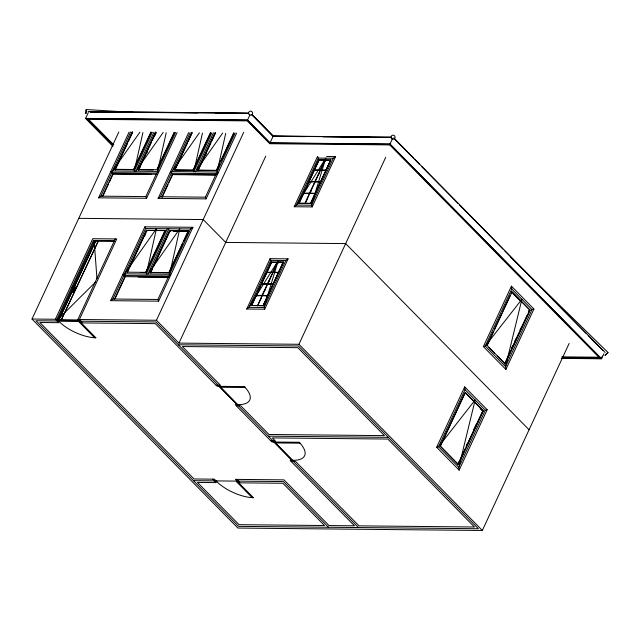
<?xml version="1.0" encoding="UTF-8"?>
<svg xmlns="http://www.w3.org/2000/svg" width="640" height="640" viewBox="0 0 640 640"><rect width="100%" height="100%" fill="white"/><g stroke="black" fill="none" stroke-linecap="round" stroke-linejoin="round"><path stroke-width="0.96" d="M608 352.496L605.112 355.32L608 352.496L510.904 257.592M72.936 291.168L73.544 291.008A1.128 0.696 -44.6 0 1 73.256 291.64L72.592 292.064L72.32 291.632A1.128 0.696 -44.6 0 1 72.616 291L73.4 290.6L73.792 291.256A1.128 0.696 -44.6 0 1 73.504 291.896L72.84 292.312L72.568 291.88A1.128 0.696 -44.6 0 1 72.864 291.248C73.192 290.368 73.432 292.136 73.152 291.288M142.912 132.536L134.24 171.192L152.328 132.224M166.2 132.768L157.528 171.424L157.888 172.272L158.64 172.28M202.44 133.12L193.768 171.784L211.856 132.808M225.728 133.352L217.056 172.008L217.416 172.856L218.168 172.864M312.184 206.92L311.464 205.224L325.784 158.16L296.472 205.08L294.192 206.744L312.184 206.92L335.56 156.568L326.56 156.48M112.96 146.192L85.6 118.416L88.328 112.544M112.832 144.912L87.592 119.296L87.904 118.624L113.84 144.952M569.144 343.456L482.336 530.472L237.92 528.056L32 319.032L118.808 132.024M177.08 132.552L146.56 198.288L98.584 197.816L129.096 132.08M98.584 197.816L100.856 196.152L111.768 172.656L111.408 171.808L110.656 171.8M130.632 132.008L112.544 170.976L111.408 171.808M115.496 170L114.824 169.312L132.224 131.824M102.4 196.392L112.888 173.8L156.784 174.232M132.456 132.048L115.048 169.544L133.744 169.728L151.144 132.232M103.048 195.72L108.504 183.968M109.344 182.16L113.112 174.024L151.024 174.4M115.272 169.776L119.416 160.848M120.248 159.056L127.704 142.992M128.536 141.208L132.68 132.28M32 319.032L56.864 319.28L93.48 240.4L114.472 240.608M73.624 287.768L74.352 288.952L72.176 287.416L75.376 287.144L75.632 288.088L73.48 288.072L75.776 287.792M57.768 319.8L94.224 241.256L98.216 241.408L61.272 319.944L57.768 319.8L58.664 320.712L79.36 320.912M58.896 319.808L95.52 241.264M73.688 288.952L74.496 288.656M59.008 319.92L95.632 241.384M73.064 291.888L73.112 291.472M73.136 291.168L72.712 291.68M75.632 288.088L75.376 287.144M61.272 319.944L98.104 241.288L114.92 241.456M114.824 169.312L133.52 169.496L150.92 132.008M153.928 132.24L135.832 171.208L163.16 132.456M140.032 167.552L138.792 170.232L138.112 169.544L155.52 132.048M155.744 132.28L138.336 169.776L153.096 169.92M138.56 170L143.12 160.184M143.952 158.4L151.408 142.328M152.24 140.544L155.968 132.504M146.664 153.272L147.488 151.48M154.952 135.416L156.192 132.736M81.608 321.784L78.904 321.76L94.664 337.752L95.864 337.76L77.856 319.488L115.248 238.928M174.216 132.232L156.808 169.728L138.112 169.544M157.448 169.064L160.352 162.816M161.176 161.032L174.44 132.464M146.56 198.288L145.84 196.6L156.752 173.104L157.888 172.272M175.616 132.456L157.528 171.424L112.544 170.976L139.872 132.232M110.632 300.68L144.912 226.832L192.896 227.304L158.616 301.152L110.632 300.68L112.912 299.016L123.824 275.52L123.456 274.672L122.712 274.664M236.608 133.136L206.096 198.88L158.112 198.408L188.624 132.664M123.456 274.672L124.6 273.84L145.632 228.528L144.912 226.832M158.112 198.408L160.392 196.744L171.296 173.248L170.936 172.4L170.184 172.392M190.16 132.592L172.072 171.568L170.936 172.4M165.048 230.408L146.352 230.224L126.88 272.176L145.576 272.36L165.048 230.408L165.72 231.088M191.76 132.408L174.352 169.904L193.048 170.088L193.72 170.776M114.456 299.256L124.944 276.664L168.832 277.096M161.936 196.976L172.424 174.384L216.312 174.816M127.104 272.408L146.576 230.448L165.272 230.632L145.8 272.592L140.88 272.544M174.576 170.128L191.984 132.64M115.104 298.576L125.168 276.888L123.824 275.52L168.808 275.96L170.696 275.136M162.16 197.208L168.032 184.552M168.872 182.752L172.648 174.616L171.296 173.248L216.28 173.688L217.416 172.856M127.744 271.744L128.984 269.064M129.816 267.28L146.8 230.68M175.216 169.464L178.944 161.432M179.776 159.648L187.232 143.576M188.064 141.792L192.208 132.864M144.544 236.264L145.784 233.584M193.048 170.088L210.448 132.592M210.68 132.824L193.272 170.312L175.56 170.144M167.328 228.744L146.296 274.056L156.48 228.632L124.6 273.84L125.272 274.528M168.928 228.76L147.888 274.072L179.768 228.864L169.584 274.288L169.944 275.136M213.456 132.824L195.368 171.792L222.688 133.048M150.168 272.408L169.648 230.448L188.336 230.632L168.864 272.592L150.168 272.408L150.84 273.096M198.32 170.816L197.64 170.136L215.048 132.64M215.272 132.864L197.872 170.36L216.56 170.544M151.032 271.976L152.688 268.4M153.52 266.616L170.096 230.904M198.504 169.696L202.648 160.768M203.48 158.984L210.936 142.912M211.768 141.128L215.496 133.096M156.232 261.488L157.056 259.704M205.36 155.64L206.608 152.96M233.744 132.824L216.336 170.32L197.64 170.136M169.504 271.928L182.76 243.36M183.592 241.576L188.568 230.864L169.872 230.68L150.392 272.64L169.088 272.824M216.976 169.656L219.88 163.4M220.704 161.616L233.968 133.048M158.616 301.152L157.896 299.464L168.808 275.96M192.896 227.304L190.616 228.968L169.584 274.288L124.6 273.84M206.096 198.88L205.376 197.184L216.28 173.688M235.152 133.04L217.056 172.008L172.072 171.568L199.4 132.816M85.6 118.416L247.544 120.016L249.88 114.984M77.856 319.488L156.456 320.264L243.68 132.352M247.544 120.016L270.048 142.864L273.168 136.144L391.128 137.312M156.456 320.264L178.96 343.104L265.768 156.096M246.72 309.016L270.088 258.672L288.08 258.848L264.712 309.192L246.72 309.016L249 307.352L278.304 260.432L263.992 307.504L264.712 309.192M294.192 206.744L317.568 156.392L318.288 158.088L296.472 205.08L311.464 205.224L312.144 205.912M270.088 258.672L270.808 260.36L249 307.352L263.992 307.504L285.808 260.512L288.08 258.848M251.264 305.64L271.384 261.864L283.512 262.12L279.512 262.08M298.736 203.368L318.856 159.592L330.992 159.848M251.68 304.752L256.64 294.064M257.464 292.28L259.944 286.936M262.008 282.488L266.56 272.688M267.384 270.912L268.208 269.128M270.28 264.672L271.384 261.864M299.152 202.472L305.352 189.112M307.416 184.664L314.856 168.632M315.688 166.856L318.168 161.512M299.16 203.184L319.104 160.224L330.496 160.336L310.552 203.296L298.6 203.224M262.024 295.904L257.456 305.744M256.632 295.52L261.952 295.344L267.4 284.328M267.176 284.096L261.624 284.04L267.328 283.76L272.792 272.704M267.4 272.312L272.728 272.136L277.176 262.552L277.696 262.784M309.496 193.632L304.928 203.472M304.104 193.24L309.432 193.064L314.872 182.048M309.48 181.664L314.808 181.488L320.272 170.424M314.88 170.032L320.2 169.864L324.648 160.28L325.328 160.96M267.872 295.968L262.096 295.68L257.752 305.752M262.48 295.576L267.472 284.104L273.248 284.384M267.856 283.992L272.872 272.48L278.64 272.76M273.248 272.368L277.472 262.56L278.152 263.24M315.344 193.688L309.576 193.408L305.232 203.472M311.16 190.704L309.952 193.296L314.952 181.824L320.72 182.112M315.328 181.72L320.344 170.2L326.12 170.48M320.728 170.096L324.952 160.28L325.624 160.968M260.664 299.488L261.496 297.696M264.488 291.248L265.688 288.656M269.064 281.392L269.872 279.656M306.064 201.688L306.888 199.896M314.368 183.784L314.952 181.824M318.552 174.768L319.76 172.168M322.744 165.736L323.56 163.992M251.128 305.504L263.12 305.624L283.024 262.608L271.624 262.496L251.68 305.464L263.256 305.76L272.768 285.28M263.12 305.624L283.376 261.984M330.856 159.712L310.736 203.48L330.576 160.736M273.592 283.496L283.104 263.016M311.464 205.224L333.28 158.232L335.56 156.568M270.048 142.864L390.008 144.04L392.736 138.168M87.592 119.296L247.256 120.872L269.768 143.72L389.72 144.904L390.032 144.232M178.96 343.104L298.92 344.288L385.728 157.28M436.632 447.296L464.68 386.88L487.184 409.72L459.136 470.136L436.632 447.296L438.536 446.76L475.152 399.976L458.792 467.32L459.136 470.136M483.376 346.6L511.424 286.176L533.928 309.024L505.88 369.44L483.376 346.6L485.28 346.064L521.896 299.28L505.536 366.624L505.88 369.44M464.68 386.88L465.024 389.696L438.536 446.76L458.792 467.32L485.28 410.256L487.184 409.72M511.424 286.176L511.768 289L485.28 346.064L505.536 366.624L532.024 309.56L533.928 309.024M464.656 393.408L440.144 446.224L458.144 464.496L483.08 410.792L465.072 392.512M486.888 345.52L493.536 331.2M494.368 329.408L501.84 313.296M502.672 311.512L510.152 295.4M510.984 293.608L511.816 291.816L529.816 310.088L504.888 363.8L497.272 356.064M486.288 345.512L487.184 345.528L512.112 291.816L530.12 310.096L505.192 363.8L504.288 363.792M457.96 463.592L458.792 461.808M466.272 445.696L467.104 443.904M473.752 429.584L476.248 424.208M511.768 347.68L512.6 345.888M514.68 341.416L515.92 338.728M520.08 329.776L520.912 327.984M528.392 311.872L529.216 310.088L530.12 310.096M457.848 464.496L465.328 448.384M466.16 446.592L482.776 410.784L480.008 407.976M504.592 363.792L510.824 350.368M511.656 348.576L519.136 332.464M519.96 330.672L527.44 314.568M528.272 312.776L529.52 310.088M483.376 410.792L458.448 464.496L440.44 446.224L465.376 392.52L483.376 410.792L482.48 410.784L480.4 408.672M561.216 358.2L601.136 358.592L602.304 356.08M561.568 358.384L601.56 358.776L603.896 353.744M57.376 319.96L95.672 281.952M74.544 288.368L74.944 288.776A1.128 0.696 -44.6 0 1 74.656 289.416L73.992 289.832L73.72 289.4A1.128 0.696 -44.6 0 1 73.896 288.944M86.2 109.528L85.904 113.552L86.2 109.528L131.848 112.32M88.048 111.56L248.6 113.144M89.712 111.712L248.664 113.28M90.136 111.896L132.992 112.32M150.928 112.496L197.776 112.96M215.72 113.136L248.608 113.464M391.056 137.176L273.104 136.008L251.96 114.552M305.096 136.64L273.104 136.328L251.968 114.864M323.088 136.824L370.072 137.28M387.064 137.448L391.064 137.488M318.288 158.088L333.28 158.232M324.992 159.784L318.856 159.592M320.504 169.864L326.272 170.152M320.048 170.2L314.72 170.368M156.752 173.104L111.768 172.656L113.456 174.368M173.64 174.624L215.536 175.04M315.104 181.488L320.88 181.776M314.648 181.824L309.328 182M309.728 193.072L315.504 193.352M309.272 193.4L303.952 193.576M100.856 196.152L145.84 196.6M160.392 196.744L205.376 197.184M299.736 203.376L310.736 203.48M78.744 218.336L203.2 219.56L225.704 242.408L345.664 243.592L529.08 429.768M145.632 228.528L190.616 228.968M174.032 230.944L188.792 231.088M173.272 231.168L188.032 231.312M270.808 260.36L285.808 260.512M273.024 272.144L278.8 272.424M272.568 272.472L267.248 272.648M138.136 277.016L169.064 277.32M267.632 283.768L273.4 284.048M72.176 287.416L75.232 287.44M262.256 295.344L268.024 295.632M261.8 295.68L256.472 295.856M112.912 299.016L157.896 299.464M61.16 319.832L78.456 320M58.216 320.256L78.912 320.456M57.616 321.552L59.112 321.56A28.424 11.696 24.9 0 0 95.864 337.76M178.4 344.8L298.36 345.984L478.4 528.736L238.488 526.368L35.936 320.768L155.896 321.952L358.44 527.552M561.928 356.856L598.872 357.216M562.616 357.536L599.56 357.904L389.72 144.904M219.168 385.216L221.2 387.272L245.184 387.512L244.288 386.592L217.296 386.328L216.168 385.184M239.424 405.776L238.304 404.632L235.304 404.6L236.424 405.744M268.424 436.176L388.384 437.36M274.024 440.896L276.048 442.952L300.04 443.184L299.136 442.272L272.144 442.008L271.024 440.864M294.272 461.456L293.152 460.312L290.152 460.28L291.28 461.424M193.472 480.68L283.44 481.568L328.456 527.256M215.128 481.432L216.632 481.448A28.424 11.696 24.9 0 0 253.376 497.648L252.176 497.64L236.424 481.648L239.12 481.672M90.024 111.784L98.952 112.328M591.568 339.256L596.56 344.136M393.76 137.904L605.16 352.488M394.464 138.928L413.344 158.096M414.744 159.512L419.64 164.488M421.736 166.616L458.096 203.528M459.496 204.944L502.856 248.952M504.952 251.088L541.32 288M542.712 289.416L547.608 294.384M549.008 295.808L586.072 333.424M588.168 335.552L602.856 350.464M390.008 144.04L601.56 358.776M601.136 358.592L389.952 144.224L269.992 143.04L247.488 120.2L86.016 118.6L112.656 145.64M511.768 289L532.024 309.56M511.512 291.816L520.52 300.952M513.296 293.92L518.832 299.544M487.184 345.528L505.192 363.8M488.96 347.632L494.504 353.256M252.024 114.688L273.168 136.144M465.024 389.696L485.28 410.256M133.52 169.496L134.192 170.184M298.92 344.288L482.336 530.472M169.648 230.448L170.32 231.136M146.352 230.224L147.032 230.904M168.864 272.592L169.536 273.28M93.48 240.4L94.608 241.544M94.224 241.256L94.68 241.712M219.696 386.352L237.704 404.624M274.544 442.032L292.552 460.304M219.096 386.344L237.104 404.624M273.944 442.024L291.952 460.296M73.48 288.072L74.352 288.952M72.312 287.112L73.824 288.648M236.872 479.384L240.272 482.84L282.88 483.256L324.52 525.52L239.048 524.68L197.408 482.416L216.28 482.6L212.88 479.152M253.376 497.648L235.368 479.376L284.008 479.872L329.016 525.56L354.504 525.816L291.064 461.424L295.568 461.464L359.008 525.856L474.464 527L387.816 439.048L272.36 437.912L275.312 440.904L270.816 440.864L236.216 405.744L240.712 405.792L268.984 434.48L384.44 435.624L297.8 347.672L182.336 346.536L220.464 385.232L215.96 385.184L155.336 323.64L82.728 322.928L79.36 319.504L116.752 238.944L92.76 238.704L55.368 319.264L58.744 322.688L39.872 322.504L194.032 478.984L214.376 479.168L216.632 481.448M56.864 319.28L59.112 321.56M94.16 240.704L96.944 278.552M299.136 442.272A32.48 13.368 24.9 0 1 293.152 460.312M244.288 386.592A32.48 13.368 24.9 0 1 238.304 404.632M73.472 289.152L73.744 289.584L74.408 289.16A1.128 0.696 -44.6 0 0 74.696 288.528L74.432 288.096L73.768 288.52A1.128 0.696 -44.6 0 0 73.472 289.152M391.784 138.776A2.032 2.024 0 0 0 395.064 137.504A2.032 2.024 0 0 0 392.328 135.304A2.032 2.024 0 0 0 391.784 138.776M249.32 114.744A2.032 2.024 0 0 0 252.6 113.472A2.032 2.024 0 0 0 249.864 111.272A2.032 2.024 0 0 0 249.32 114.744"/></g></svg>
